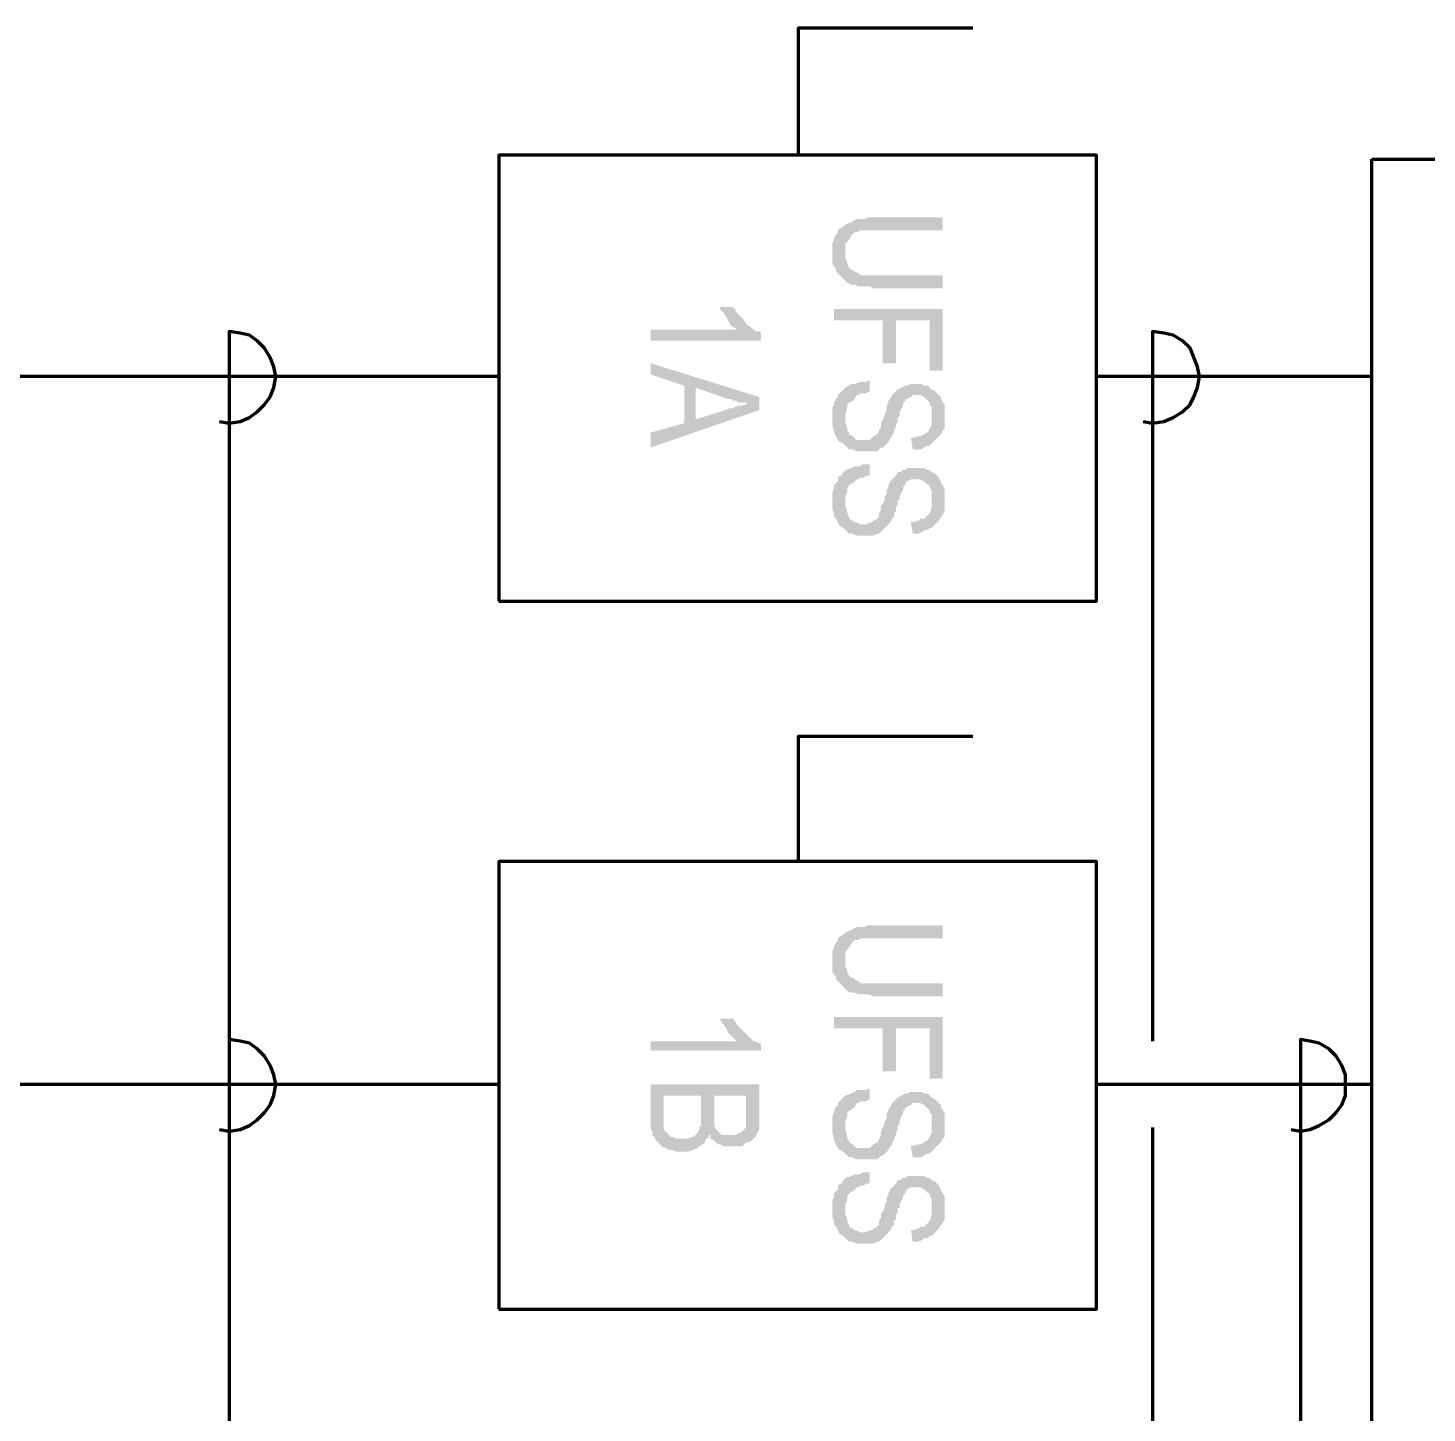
# Model space of a CAD drawing. Header units: inches. Extents: x -186 to 186, y -282 to 282.
# Drawn here: x 111.32 to 138.98, y -186.17 to -158.78 of the extents above; entities that cross this region are included whole.
import ezdxf

# ---------------------------------------------------------------- set-up
doc = ezdxf.new("R2010")
doc.units = ezdxf.units.IN
doc.header["$MEASUREMENT"] = 0
doc.layers.add('H', color=7, linetype='CONTINUOUS', lineweight=100)
doc.layers.add('P', color=250, linetype='CONTINUOUS', lineweight=100)

msp = doc.modelspace()

# ---------------------------------------------------------------- hatches: boundary and pattern name
at = {"layer": 'H', "linetype": 'Continuous'}
for points in [[(129.407, -162.778), (129.407, -162.519), (128.111, -162.519), (128, -162.519), (127.926, -162.519), (127.852, -162.556), (127.815, -162.556), (127.704, -162.556), (127.63, -162.593), (127.593, -162.63), (127.556, -162.63), (127.481, -162.667), (127.481, -163.222), (127.481, -163.111), (127.481, -163.037), (127.519, -163), (127.556, -162.963), (127.593, -162.889), (127.63, -162.852), (127.667, -162.815), (127.741, -162.815), (127.778, -162.778), (127.852, -162.778), (127.889, -162.778), (127.963, -162.778), (128, -162.778), (128.185, -162.778)], [(129.407, -163.926), (129.407, -163.667), (127.963, -163.667), (127.889, -163.667), (127.852, -163.667), (127.778, -163.667), (127.741, -163.63), (127.667, -163.593), (127.63, -163.556), (127.593, -163.556), (127.556, -163.519), (127.519, -163.444), (127.519, -163.407), (127.481, -163.333), (127.481, -163.296), (127.481, -163.222), (127.481, -162.667), (127.444, -162.704), (127.37, -162.741), (127.333, -162.778), (127.333, -162.815), (127.259, -162.926), (127.259, -162.963), (127.222, -163.037), (127.222, -163.111), (127.222, -163.148), (127.222, -163.296), (127.222, -163.37), (127.222, -163.444), (127.259, -163.481), (127.296, -163.556), (127.296, -163.593), (127.333, -163.63), (127.37, -163.667), (127.407, -163.704), (127.444, -163.741), (127.481, -163.778), (127.519, -163.815), (127.593, -163.852), (127.667, -163.852), (127.741, -163.889), (127.852, -163.889), (127.963, -163.889), (128.037, -163.926), (128.185, -163.926)], [(125.333, -164.407), (125.296, -164.333), (125.259, -164.296), (125, -164.296), (125, -164.333), (125.037, -164.37), (125.074, -164.407), (125.111, -164.481), (125.148, -164.519), (125.148, -164.556), (125.185, -164.593), (125.222, -164.667), (125.296, -164.704), (125.333, -164.741)], [(125.815, -164.963), (125.815, -164.815), (125.778, -164.778), (125.704, -164.778), (125.667, -164.741), (125.519, -164.63), (125.481, -164.556), (125.407, -164.481), (125.37, -164.444), (125.333, -164.407), (125.333, -164.741), (123.63, -164.741), (123.63, -164.963)], [(129.407, -165.556), (129.407, -164.333), (127.259, -164.333), (127.259, -164.556), (128.222, -164.556), (128.222, -165.407), (128.481, -165.407), (128.481, -164.556), (129.148, -164.556), (129.148, -165.556)], [(125.778, -166.333), (125.778, -166.074), (123.63, -165.407), (123.63, -165.63), (124.296, -165.852), (124.296, -166.593), (124.519, -165.889), (125.148, -166.111), (125.222, -166.111), (125.259, -166.148), (125.333, -166.148), (125.37, -166.185), (125.444, -166.185), (125.519, -166.185), (125.556, -166.185)], [(125.778, -166.333), (125.556, -166.185), (125.519, -166.222), (125.333, -166.259), (125.259, -166.296), (125.185, -166.296), (125.111, -166.333), (124.519, -166.519), (124.519, -165.889), (124.296, -166.593), (123.63, -166.778), (123.63, -167.074)], [(129.444, -166.444), (129.444, -166.333), (129.444, -166.296), (129.444, -166.222), (129.407, -166.185), (129.37, -166.111), (129.37, -166.074), (129.333, -166.037), (129.259, -165.963), (129.185, -165.926), (129.148, -165.889), (129.111, -165.852), (129.037, -165.852), (129, -165.815), (128.778, -165.815), (128.704, -165.852), (128.667, -165.852), (128.593, -165.889), (128.519, -165.926), (128.481, -165.963), (128.444, -166), (128.407, -166.037), (128.37, -166.111), (128.333, -166.148), (128.333, -166.185), (128.296, -166.259), (128.296, -166.333), (128.259, -166.407), (128.259, -166.444), (128.222, -166.519), (128.185, -166.593), (128.185, -166.667), (128.148, -166.741), (128.148, -166.778), (128.111, -166.815), (128.037, -166.852), (128, -166.889), (127.963, -166.926), (127.889, -166.926), (127.778, -166.926), (127.704, -166.926), (127.667, -166.889), (127.63, -166.852), (127.556, -166.815), (127.556, -166.778), (127.519, -166.741), (127.519, -166.704), (127.481, -166.556), (127.481, -166.481), (127.444, -165.926), (127.407, -165.963), (127.37, -166), (127.333, -166.037), (127.333, -166.074), (127.296, -166.111), (127.259, -166.185), (127.259, -166.222), (127.222, -166.296), (127.222, -166.333), (127.222, -166.407), (127.222, -166.556), (127.222, -166.63), (127.259, -166.741), (127.259, -166.778), (127.296, -166.852), (127.333, -166.926), (127.37, -166.963), (127.444, -167), (127.481, -167.037), (127.519, -167.074), (127.556, -167.111), (127.63, -167.111), (127.704, -167.148), (127.741, -167.148), (127.963, -167.148), (128.037, -167.148), (128.111, -167.148), (128.148, -167.111), (128.185, -167.074), (128.222, -167.074), (128.259, -167.037), (128.296, -167), (128.333, -166.963), (128.37, -166.889), (128.407, -166.852), (128.407, -166.815), (128.444, -166.778), (128.444, -166.741), (128.481, -166.667), (128.481, -166.63), (128.519, -166.556), (128.519, -166.481), (128.556, -166.444), (128.556, -166.37), (128.593, -166.296), (128.63, -166.222), (128.63, -166.185), (128.667, -166.148), (128.667, -166.111), (128.704, -166.111), (128.778, -166.074), (128.815, -166.037), (128.889, -166.037), (128.926, -166.037), (128.963, -166.037), (129.037, -166.074), (129.074, -166.111), (129.111, -166.148), (129.148, -166.185), (129.148, -166.222), (129.185, -166.259), (129.185, -166.333), (129.185, -166.444), (129.222, -166.963), (129.296, -166.889), (129.333, -166.852), (129.37, -166.815), (129.407, -166.741), (129.444, -166.704), (129.444, -166.63), (129.444, -166.556), (129.444, -166.519)], [(127.963, -165.963), (127.963, -165.741), (127.889, -165.778), (127.815, -165.778), (127.778, -165.778), (127.667, -165.815), (127.593, -165.815), (127.481, -165.889), (127.444, -165.926), (127.481, -166.481), (127.481, -166.407), (127.519, -166.296), (127.519, -166.222), (127.556, -166.185), (127.63, -166.148), (127.667, -166.111), (127.704, -166.037), (127.741, -166.037), (127.778, -166), (127.852, -166), (127.889, -166)], [(129.222, -166.963), (129.185, -166.444), (129.185, -166.556), (129.185, -166.63), (129.148, -166.704), (129.111, -166.778), (129.074, -166.778), (129.037, -166.815), (128.963, -166.852), (128.926, -166.852), (128.778, -166.889), (128.815, -167.111), (128.852, -167.111), (128.926, -167.111), (129, -167.111), (129.037, -167.074), (129.111, -167.037), (129.148, -167.037), (129.185, -167)], [(129.444, -168.111), (129.444, -168), (129.444, -167.963), (129.444, -167.889), (129.407, -167.815), (129.37, -167.778), (129.37, -167.741), (129.333, -167.667), (129.259, -167.593), (129.185, -167.556), (129.148, -167.519), (129.111, -167.519), (129.037, -167.481), (129, -167.481), (128.778, -167.481), (128.704, -167.481), (128.667, -167.519), (128.593, -167.519), (128.593, -167.556), (128.519, -167.556), (128.481, -167.63), (128.444, -167.667), (128.407, -167.704), (128.37, -167.741), (128.333, -167.815), (128.333, -167.852), (128.296, -167.926), (128.296, -168), (128.259, -168.037), (128.259, -168.111), (128.222, -168.185), (128.185, -168.222), (128.185, -168.296), (128.148, -168.37), (128.148, -168.444), (128.111, -168.481), (128.037, -168.519), (128, -168.556), (127.963, -168.556), (127.889, -168.593), (127.778, -168.593), (127.704, -168.556), (127.667, -168.556), (127.63, -168.519), (127.556, -168.481), (127.556, -168.444), (127.519, -168.37), (127.519, -168.333), (127.481, -168.222), (127.481, -168.148), (127.444, -167.556), (127.407, -167.63), (127.37, -167.63), (127.333, -167.667), (127.333, -167.741), (127.296, -167.778), (127.259, -167.815), (127.259, -167.889), (127.222, -167.963), (127.222, -168), (127.222, -168.074), (127.222, -168.222), (127.222, -168.296), (127.259, -168.37), (127.259, -168.444), (127.296, -168.481), (127.333, -168.556), (127.37, -168.63), (127.444, -168.667), (127.481, -168.704), (127.519, -168.741), (127.556, -168.778), (127.63, -168.778), (127.704, -168.815), (127.741, -168.815), (127.963, -168.815), (128.037, -168.815), (128.111, -168.778), (128.148, -168.778), (128.185, -168.741), (128.222, -168.704), (128.259, -168.667), (128.296, -168.63), (128.333, -168.593), (128.37, -168.556), (128.407, -168.481), (128.444, -168.444), (128.444, -168.37), (128.481, -168.333), (128.481, -168.259), (128.519, -168.185), (128.519, -168.111), (128.556, -168.111), (128.556, -168.037), (128.593, -167.963), (128.63, -167.889), (128.63, -167.852), (128.667, -167.815), (128.667, -167.778), (128.704, -167.741), (128.778, -167.704), (128.815, -167.704), (128.889, -167.704), (128.926, -167.704), (128.963, -167.704), (129.037, -167.741), (129.074, -167.778), (129.111, -167.815), (129.148, -167.815), (129.148, -167.852), (129.185, -167.926), (129.185, -167.963), (129.185, -168.111), (129.222, -168.63), (129.296, -168.556), (129.333, -168.519), (129.37, -168.444), (129.407, -168.407), (129.444, -168.333), (129.444, -168.296), (129.444, -168.222), (129.444, -168.148)], [(127.963, -167.63), (127.963, -167.407), (127.889, -167.407), (127.815, -167.407), (127.778, -167.444), (127.667, -167.444), (127.593, -167.481), (127.481, -167.519), (127.444, -167.556), (127.481, -168.148), (127.481, -168.037), (127.519, -167.963), (127.519, -167.889), (127.556, -167.815), (127.63, -167.778), (127.667, -167.741), (127.704, -167.704), (127.741, -167.704), (127.778, -167.667), (127.852, -167.667), (127.889, -167.63)], [(129.222, -168.63), (129.185, -168.111), (129.185, -168.222), (129.185, -168.259), (129.148, -168.37), (129.111, -168.407), (129.074, -168.444), (129.037, -168.481), (128.963, -168.481), (128.926, -168.519), (128.778, -168.556), (128.815, -168.778), (128.852, -168.778), (128.926, -168.778), (129, -168.741), (129.037, -168.704), (129.111, -168.704), (129.148, -168.667), (129.185, -168.667)], [(129.407, -177.926), (129.407, -177.667), (127.963, -177.667), (127.889, -177.667), (127.852, -177.667), (127.778, -177.667), (127.741, -177.63), (127.667, -177.593), (127.63, -177.556), (127.593, -177.556), (127.556, -177.519), (127.519, -177.444), (127.519, -177.407), (127.481, -177.333), (127.481, -177.296), (127.481, -177.222), (127.481, -176.667), (127.444, -176.704), (127.37, -176.741), (127.333, -176.778), (127.333, -176.815), (127.259, -176.926), (127.259, -176.963), (127.222, -177.037), (127.222, -177.111), (127.222, -177.148), (127.222, -177.296), (127.222, -177.37), (127.222, -177.444), (127.259, -177.481), (127.296, -177.556), (127.296, -177.593), (127.333, -177.63), (127.37, -177.667), (127.407, -177.704), (127.444, -177.741), (127.481, -177.778), (127.519, -177.815), (127.593, -177.852), (127.667, -177.852), (127.741, -177.889), (127.852, -177.889), (127.963, -177.889), (128.037, -177.926), (128.185, -177.926)], [(129.407, -176.778), (129.407, -176.519), (128.111, -176.519), (128, -176.519), (127.926, -176.519), (127.852, -176.556), (127.815, -176.556), (127.704, -176.556), (127.63, -176.593), (127.593, -176.63), (127.556, -176.63), (127.481, -176.667), (127.481, -177.222), (127.481, -177.111), (127.481, -177.037), (127.519, -177), (127.556, -176.963), (127.593, -176.889), (127.63, -176.852), (127.667, -176.815), (127.741, -176.815), (127.778, -176.778), (127.852, -176.778), (127.889, -176.778), (127.963, -176.778), (128, -176.778), (128.185, -176.778)], [(125.333, -178.481), (125.296, -178.407), (125.259, -178.37), (125, -178.37), (125.037, -178.444), (125.074, -178.481), (125.148, -178.593), (125.148, -178.63), (125.185, -178.667), (125.222, -178.704), (125.296, -178.778), (125.333, -178.815)], [(129.407, -179.556), (129.407, -178.333), (127.259, -178.333), (127.259, -178.556), (128.222, -178.556), (128.222, -179.407), (128.481, -179.407), (128.481, -178.556), (129.148, -178.556), (129.148, -179.556)], [(125.815, -179), (125.815, -178.852), (125.778, -178.852), (125.704, -178.815), (125.667, -178.815), (125.63, -178.778), (125.519, -178.667), (125.481, -178.63), (125.407, -178.556), (125.37, -178.519), (125.333, -178.481), (125.333, -178.815), (123.63, -178.815), (123.63, -179)], [(125.778, -180.333), (125.778, -179.667), (123.63, -179.667), (123.63, -180.407), (123.63, -180.481), (123.63, -180.556), (123.667, -180.593), (123.667, -180.667), (123.704, -180.704), (123.741, -180.778), (123.778, -180.815), (123.815, -180.852), (123.852, -180.889), (123.889, -179.889), (124.63, -179.889), (124.63, -180.296), (124.667, -180.852), (124.704, -180.815), (124.704, -180.778), (124.778, -180.704), (124.778, -180.667), (124.815, -180.667), (124.815, -180.741), (124.889, -180.778), (124.889, -179.889), (125.519, -179.889), (125.519, -180.222), (125.556, -180.815), (125.63, -180.778), (125.667, -180.741), (125.704, -180.704), (125.741, -180.63), (125.778, -180.556), (125.778, -180.519), (125.778, -180.444), (125.778, -180.37)], [(127.963, -179.963), (127.963, -179.741), (127.889, -179.778), (127.815, -179.778), (127.778, -179.778), (127.704, -179.778), (127.667, -179.815), (127.481, -179.889), (127.444, -179.926), (127.481, -180.481), (127.481, -180.407), (127.519, -180.296), (127.519, -180.222), (127.556, -180.185), (127.63, -180.148), (127.667, -180.111), (127.704, -180.037), (127.741, -180.037), (127.778, -180), (127.852, -180), (127.889, -180)], [(124.667, -180.852), (124.63, -180.296), (124.63, -180.407), (124.63, -180.481), (124.593, -180.519), (124.593, -180.556), (124.556, -180.63), (124.519, -180.667), (124.481, -180.704), (124.444, -180.704), (124.37, -180.741), (124.333, -180.741), (124.185, -180.741), (124.148, -180.741), (124.074, -180.704), (124.037, -180.704), (124, -180.667), (123.963, -180.63), (123.926, -180.593), (123.889, -180.556), (123.889, -180.519), (123.889, -180.481), (123.889, -180.407), (123.889, -179.889), (123.852, -180.889), (124, -180.963), (124.074, -180.963), (124.148, -181), (124.37, -181), (124.444, -180.963), (124.481, -180.963), (124.556, -180.926), (124.593, -180.889)], [(125.556, -180.815), (125.519, -180.222), (125.519, -180.444), (125.519, -180.481), (125.519, -180.519), (125.481, -180.556), (125.444, -180.593), (125.407, -180.63), (125.37, -180.63), (125.333, -180.667), (125.185, -180.667), (125.111, -180.667), (125.037, -180.667), (125, -180.63), (124.963, -180.593), (124.926, -180.556), (124.889, -180.481), (124.889, -180.407), (124.889, -180.333), (124.889, -179.889), (124.889, -180.778), (124.926, -180.815), (124.963, -180.852), (125, -180.852), (125.074, -180.889), (125.185, -180.889), (125.296, -180.889), (125.37, -180.889), (125.444, -180.889), (125.519, -180.815)], [(129.444, -180.444), (129.444, -180.333), (129.444, -180.296), (129.444, -180.222), (129.407, -180.185), (129.37, -180.111), (129.37, -180.074), (129.333, -180.037), (129.259, -179.963), (129.185, -179.926), (129.148, -179.889), (129.111, -179.852), (129.037, -179.852), (129, -179.815), (128.778, -179.815), (128.704, -179.852), (128.667, -179.852), (128.593, -179.889), (128.519, -179.926), (128.481, -179.963), (128.444, -180), (128.407, -180.037), (128.37, -180.111), (128.333, -180.148), (128.333, -180.185), (128.296, -180.259), (128.296, -180.333), (128.259, -180.407), (128.259, -180.444), (128.222, -180.519), (128.185, -180.593), (128.185, -180.667), (128.148, -180.741), (128.148, -180.778), (128.111, -180.815), (128.037, -180.852), (128, -180.889), (127.963, -180.926), (127.889, -180.926), (127.778, -180.926), (127.704, -180.926), (127.667, -180.889), (127.63, -180.852), (127.556, -180.815), (127.556, -180.778), (127.519, -180.741), (127.519, -180.704), (127.481, -180.556), (127.481, -180.481), (127.444, -179.926), (127.407, -179.963), (127.37, -180), (127.333, -180.037), (127.333, -180.074), (127.296, -180.111), (127.259, -180.185), (127.259, -180.222), (127.222, -180.296), (127.222, -180.333), (127.222, -180.407), (127.222, -180.556), (127.222, -180.63), (127.259, -180.741), (127.259, -180.778), (127.296, -180.852), (127.333, -180.926), (127.37, -180.963), (127.444, -181), (127.481, -181.037), (127.519, -181.074), (127.556, -181.111), (127.63, -181.111), (127.704, -181.148), (127.741, -181.148), (127.963, -181.148), (128.037, -181.148), (128.111, -181.148), (128.148, -181.111), (128.185, -181.074), (128.222, -181.074), (128.259, -181.037), (128.296, -181), (128.333, -180.963), (128.37, -180.889), (128.407, -180.852), (128.407, -180.815), (128.444, -180.778), (128.444, -180.741), (128.481, -180.667), (128.481, -180.63), (128.519, -180.556), (128.519, -180.481), (128.556, -180.444), (128.556, -180.37), (128.593, -180.296), (128.63, -180.222), (128.63, -180.185), (128.667, -180.148), (128.667, -180.111), (128.704, -180.111), (128.778, -180.074), (128.815, -180.037), (128.889, -180.037), (128.926, -180.037), (128.963, -180.037), (129.037, -180.074), (129.074, -180.111), (129.111, -180.148), (129.148, -180.185), (129.148, -180.222), (129.185, -180.259), (129.185, -180.333), (129.185, -180.444), (129.222, -180.963), (129.296, -180.889), (129.333, -180.852), (129.37, -180.815), (129.407, -180.741), (129.444, -180.704), (129.444, -180.63), (129.444, -180.556), (129.444, -180.519)], [(129.222, -180.963), (129.185, -180.444), (129.185, -180.556), (129.185, -180.63), (129.148, -180.704), (129.111, -180.778), (129.074, -180.778), (129.037, -180.815), (128.963, -180.852), (128.926, -180.852), (128.778, -180.889), (128.815, -181.111), (128.852, -181.111), (128.926, -181.111), (129, -181.111), (129.037, -181.074), (129.111, -181.037), (129.148, -181.037), (129.185, -181)], [(127.963, -181.63), (127.963, -181.407), (127.889, -181.407), (127.815, -181.407), (127.778, -181.444), (127.667, -181.444), (127.593, -181.481), (127.481, -181.519), (127.444, -181.556), (127.481, -182.148), (127.481, -182.037), (127.519, -181.963), (127.519, -181.889), (127.556, -181.815), (127.63, -181.778), (127.667, -181.741), (127.704, -181.704), (127.741, -181.704), (127.778, -181.667), (127.852, -181.667), (127.889, -181.63)], [(129.444, -182.111), (129.444, -182), (129.444, -181.963), (129.444, -181.889), (129.407, -181.815), (129.37, -181.778), (129.37, -181.741), (129.333, -181.667), (129.259, -181.593), (129.185, -181.556), (129.148, -181.519), (129.111, -181.519), (129.037, -181.481), (129, -181.481), (128.778, -181.481), (128.704, -181.481), (128.667, -181.519), (128.593, -181.519), (128.593, -181.556), (128.519, -181.556), (128.481, -181.63), (128.444, -181.667), (128.407, -181.704), (128.37, -181.741), (128.333, -181.815), (128.333, -181.852), (128.296, -181.926), (128.296, -182), (128.259, -182.037), (128.259, -182.111), (128.222, -182.185), (128.185, -182.222), (128.185, -182.296), (128.148, -182.37), (128.148, -182.444), (128.111, -182.481), (128.037, -182.519), (128, -182.556), (127.963, -182.556), (127.889, -182.593), (127.778, -182.593), (127.704, -182.556), (127.667, -182.556), (127.63, -182.519), (127.556, -182.481), (127.556, -182.444), (127.519, -182.37), (127.519, -182.333), (127.481, -182.222), (127.481, -182.148), (127.444, -181.556), (127.407, -181.63), (127.37, -181.63), (127.333, -181.667), (127.333, -181.741), (127.296, -181.778), (127.259, -181.815), (127.259, -181.889), (127.222, -181.963), (127.222, -182), (127.222, -182.074), (127.222, -182.222), (127.222, -182.296), (127.259, -182.37), (127.259, -182.444), (127.296, -182.481), (127.333, -182.556), (127.37, -182.63), (127.444, -182.667), (127.481, -182.704), (127.519, -182.741), (127.556, -182.778), (127.63, -182.778), (127.704, -182.815), (127.741, -182.815), (127.963, -182.815), (128.037, -182.815), (128.111, -182.778), (128.148, -182.778), (128.185, -182.741), (128.222, -182.704), (128.259, -182.667), (128.296, -182.63), (128.333, -182.593), (128.37, -182.556), (128.407, -182.481), (128.444, -182.444), (128.444, -182.37), (128.481, -182.333), (128.481, -182.259), (128.519, -182.185), (128.519, -182.111), (128.556, -182.111), (128.556, -182.037), (128.593, -181.963), (128.63, -181.889), (128.63, -181.852), (128.667, -181.815), (128.667, -181.778), (128.704, -181.741), (128.778, -181.704), (128.815, -181.704), (128.889, -181.704), (128.926, -181.704), (128.963, -181.704), (129.037, -181.741), (129.074, -181.778), (129.111, -181.815), (129.148, -181.815), (129.148, -181.852), (129.185, -181.926), (129.185, -181.963), (129.185, -182.111), (129.222, -182.63), (129.296, -182.556), (129.333, -182.519), (129.37, -182.444), (129.407, -182.407), (129.444, -182.333), (129.444, -182.296), (129.444, -182.222), (129.444, -182.148)], [(129.222, -182.63), (129.185, -182.111), (129.185, -182.222), (129.185, -182.259), (129.148, -182.37), (129.111, -182.407), (129.074, -182.444), (129.037, -182.481), (128.963, -182.481), (128.926, -182.519), (128.778, -182.556), (128.815, -182.778), (128.852, -182.778), (128.926, -182.778), (129, -182.741), (129.037, -182.704), (129.111, -182.704), (129.148, -182.667), (129.185, -182.667)]]:
    msp.add_hatch(color=0, dxfattribs=at).paths.add_polyline_path(points)

# ---------------------------------------------------------------- linework, layer by layer
at = {"layer": 'P', "color": 0, "linetype": 'Continuous'}
for points in [[(126.556, -161.296), (126.556, -158.778), (130, -158.778)], [(120.63, -170.111), (132.444, -170.111), (132.444, -161.296), (120.63, -161.296), (120.63, -170.111)], [(137.889, -161.37), (141.37, -161.37), (141.37, -197.556), (137.889, -197.556), (137.889, -161.37)], [(115.111, -166.556), (115.296, -166.593), (115.519, -166.556), (115.704, -166.481), (115.852, -166.37), (116, -166.222), (116.111, -166.074), (116.185, -165.889), (116.222, -165.667), (116.185, -165.481), (116.111, -165.296), (116, -165.111), (115.852, -164.963), (115.704, -164.852), (115.519, -164.815), (115.296, -164.778), (115.296, -167.222)], [(133.37, -166.556), (133.556, -166.593), (133.778, -166.556), (133.963, -166.481), (134.148, -166.37), (134.296, -166.222), (134.37, -166.074), (134.444, -165.889), (134.481, -165.667), (134.444, -165.481), (134.37, -165.296), (134.296, -165.111), (134.148, -164.963), (133.963, -164.852), (133.778, -164.815), (133.556, -164.778), (133.556, -167.222)], [(120.63, -165.667), (110.667, -165.667)], [(137.889, -165.667), (132.444, -165.667)], [(133.556, -166.889), (133.556, -178.815)], [(115.296, -167.222), (115.296, -192.963)], [(126.556, -175.259), (126.556, -172.778), (130, -172.778)], [(120.63, -184.111), (132.444, -184.111), (132.444, -175.259), (120.63, -175.259), (120.63, -184.111)], [(115.111, -180.556), (115.296, -180.593), (115.519, -180.556), (115.704, -180.481), (115.852, -180.37), (116, -180.222), (116.111, -180.074), (116.185, -179.889), (116.222, -179.667), (116.185, -179.481), (116.111, -179.296), (116, -179.111), (115.852, -178.963), (115.704, -178.852), (115.519, -178.815), (115.296, -178.778), (115.296, -181.222)], [(136.296, -180.556), (136.481, -180.593), (136.667, -180.556), (136.852, -180.481), (137.037, -180.37), (137.185, -180.222), (137.296, -180.074), (137.37, -179.889), (137.37, -179.667), (137.37, -179.481), (137.296, -179.296), (137.185, -179.111), (137.037, -178.963), (136.852, -178.852), (136.667, -178.815), (136.481, -178.778), (136.481, -181.222)], [(120.63, -179.667), (110.667, -179.667)], [(137.889, -179.667), (132.444, -179.667)], [(133.556, -180.519), (133.556, -192.963)], [(136.481, -180.889), (136.481, -192.963)]]:
    msp.add_lwpolyline(points, dxfattribs=at)

doc.saveas('drawing.dxf')
